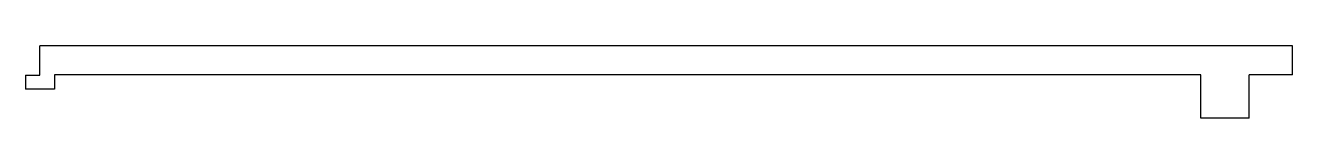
# Model space of a CAD drawing. Header units: millimetres. Extents: x 0 to 524, y 0 to 30.
import ezdxf

# ---------------------------------------------------------------- set-up
doc = ezdxf.new("R2010")
doc.units = ezdxf.units.MM
doc.layers.get('0').update_dxf_attribs({"linetype": 'CONTINUOUS'})

msp = doc.modelspace()

# ---------------------------------------------------------------- linework, layer by layer
for p, q in [((524, 30), (6, 30)), ((6, 17.8), (6, 30)), ((524, 18), (524, 30)), ((0, 17.8), (6, 17.8)), ((0, 17.8), (0, 12)), ((12, 18), (12, 12)), ((486, 18), (12, 18)), ((486, 0), (486, 18)), ((506, 0), (506, 18)), ((524, 18), (506, 18)), ((12, 12), (0, 12)), ((506, 0), (486, 0))]:
    msp.add_line(p, q)

doc.saveas('drawing.dxf')
